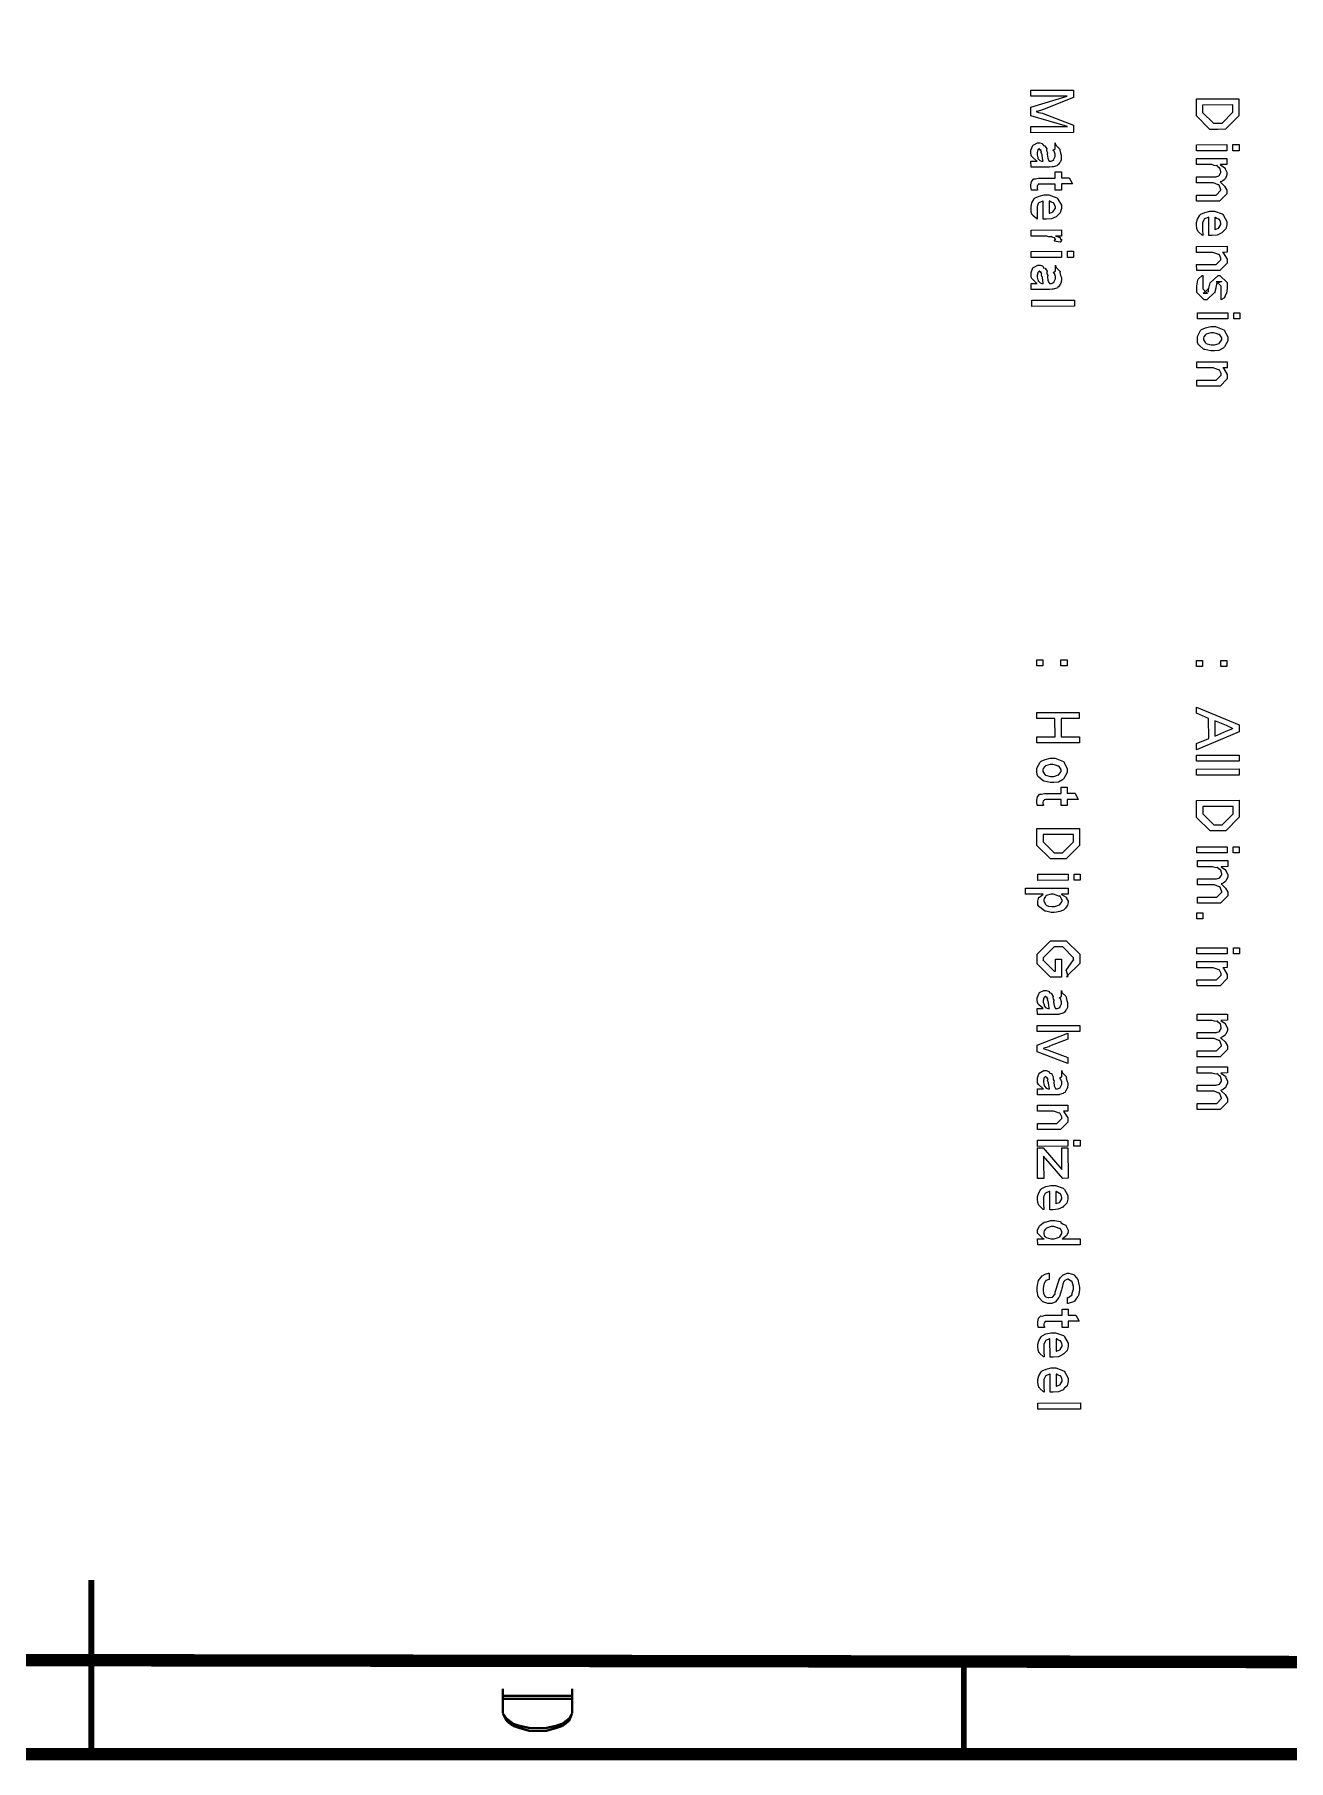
# Model space of a CAD drawing. Extents: x 0.1 to 11.6, y 0.3 to 16.3.
# Drawn here: x 5.715 to 8.58, y 0.284 to 4.228 of the extents above; entities that cross this region are included whole.
import ezdxf

# ---------------------------------------------------------------- set-up
doc = ezdxf.new("R2010")
doc.units = 0
doc.layers.get('0').update_dxf_attribs({"linetype": 'CONTINUOUS'})

msp = doc.modelspace()

# ---------------------------------------------------------------- linework, layer by layer
at = {"color": 0, "const_width": 0.005208}
msp.add_lwpolyline([(0.126682, 16.24), (11.565, 16.24), (11.565, 0.29834), (0.126682, 0.29834), (0.126682, 16.24)], close=True, dxfattribs=at)
at = {"color": 0}
for points in [[(7.99154, 4.10107), (8.08876, 4.10129), (8.08876, 4.08415), (8.01844, 4.05658), (8.016, 4.05539), (8.00814, 4.05279), (8.00467, 4.05268), (8.0039, 4.05246), (8.00379, 4.05203), (8.009, 4.04975), (8.01801, 4.04844), (8.01975, 4.0479), (8.08897, 4.02121), (8.08897, 4.00407), (7.99175, 4.00385), (7.99175, 4.01774), (8.07508, 4.01796), (7.99175, 4.04226), (7.99154, 4.06267), (8.07487, 4.0874), (7.99154, 4.08718), (7.99154, 4.10107)], [(8.36985, 4.08106), (8.46707, 4.08128), (8.46707, 4.0524), (8.46707, 4.04243), (8.43668, 4.01183), (8.41911, 4.01161), (8.40067, 4.01161), (8.36985, 4.04221), (8.36985, 4.05067), (8.36985, 4.08106)], [(8.38374, 4.06717), (8.38374, 4.05132), (8.38374, 4.05046), (8.4089, 4.0255), (8.41932, 4.0255), (8.42844, 4.0255), (8.45318, 4.05067), (8.45318, 4.05176), (8.45318, 4.06739), (8.38374, 4.06717)], [(8.00564, 3.93896), (8.00433, 3.93972), (7.99533, 3.94786), (7.99479, 3.94874), (7.99403, 3.94879), (7.99214, 3.95296), (7.99175, 3.95828), (7.99175, 3.96001), (7.99175, 3.96386), (7.99588, 3.97456), (7.99675, 3.97543), (7.99718, 3.97558), (8.00678, 3.98063), (8.00999, 3.98063), (8.0121, 3.98063), (8.01779, 3.979), (8.01844, 3.97868), (8.01822, 3.97797), (8.02029, 3.97493), (8.02414, 3.97401), (8.02453, 3.97347), (8.02447, 3.97239), (8.028, 3.96679), (8.02821, 3.9661), (8.02772, 3.9649), (8.02778, 3.96067), (8.02957, 3.95796), (8.02974, 3.95697), (8.02914, 3.95464), (8.03011, 3.94592), (8.03304, 3.93994), (8.03342, 3.93897), (8.03401, 3.93897), (8.03532, 3.93897), (8.03581, 3.93897), (8.03787, 3.93897), (8.04362, 3.94114), (8.04406, 3.94157), (8.04368, 3.942), (8.04731, 3.94965), (8.04731, 3.95221), (8.04731, 3.95469), (8.04476, 3.96164), (8.04428, 3.96218), (8.04378, 3.96213), (8.0421, 3.96371), (8.04628, 3.96653), (8.04731, 3.96675), (8.04731, 3.98064), (8.04725, 3.98064), (8.04801, 3.97635), (8.04883, 3.97586), (8.04969, 3.97456), (8.0574, 3.96718), (8.05794, 3.9661), (8.05761, 3.96403), (8.05903, 3.95742), (8.06119, 3.95253), (8.06119, 3.9509), (8.06119, 3.94862), (8.06054, 3.94179), (8.05903, 3.9381), (8.0586, 3.93724), (8.05746, 3.93571), (8.05408, 3.93104), (8.05231, 3.92958), (8.05165, 3.92919), (8.05057, 3.92844), (8.04226, 3.92589), (8.04124, 3.92572), (8.03993, 3.92557), (8.0339, 3.92507), (8.0319, 3.92508), (8.02083, 3.92508), (8.01644, 3.92507), (8.00651, 3.92508), (8.00325, 3.92507), (8.00043, 3.92508), (7.99408, 3.92508), (7.99197, 3.92507), (7.99175, 3.93897), (7.99522, 3.93897), (8.00304, 3.93897), (8.00564, 3.93896)], [(8.01953, 3.93897), (8.01932, 3.93983), (8.01747, 3.95231), (8.01736, 3.95394), (8.01644, 3.95464), (8.01525, 3.95865), (8.01617, 3.96158), (8.01606, 3.96197), (8.01568, 3.96186), (8.01394, 3.96283), (8.01432, 3.96522), (8.01411, 3.96544), (8.01367, 3.96511), (8.01167, 3.9649), (8.01133, 3.96675), (8.01128, 3.96675), (8.01025, 3.96675), (8.00743, 3.96457), (8.00717, 3.96414), (8.00678, 3.96272), (8.00564, 3.95763), (8.00564, 3.95589), (8.00564, 3.95356), (8.00726, 3.94726), (8.0076, 3.94656), (8.00776, 3.94526), (8.01172, 3.94081), (8.01215, 3.94049), (8.01215, 3.94049), (8.01622, 3.93897), (8.01758, 3.93897), (8.01953, 3.93897)], [(8.37001, 3.97646), (8.43946, 3.97667), (8.43946, 3.96278), (8.37001, 3.96257), (8.37001, 3.97646)], [(8.37007, 3.94488), (8.4395, 3.9451), (8.4395, 3.93121), (8.42453, 3.93099), (8.42458, 3.93044), (8.43468, 3.92361), (8.43539, 3.92275), (8.43522, 3.92144), (8.4395, 3.91346), (8.43951, 3.91081), (8.4395, 3.90771), (8.43603, 3.89925), (8.43539, 3.89844), (8.43403, 3.89697), (8.42936, 3.89312), (8.42529, 3.89182), (8.4241, 3.8915), (8.42567, 3.88997), (8.43425, 3.88172), (8.43972, 3.87278), (8.43972, 3.86979), (8.43972, 3.86458), (8.42301, 3.84765), (8.41693, 3.84765), (8.37028, 3.84765), (8.37028, 3.86154), (8.41021, 3.86154), (8.41476, 3.86154), (8.42583, 3.87261), (8.42583, 3.87326), (8.42578, 3.87349), (8.42204, 3.884), (8.42128, 3.88476), (8.41976, 3.88476), (8.41439, 3.88704), (8.40896, 3.88932), (8.40717, 3.88932), (8.37028, 3.88932), (8.37006, 3.90321), (8.41129, 3.90321), (8.41396, 3.90321), (8.42133, 3.9056), (8.42193, 3.90603), (8.42165, 3.90625), (8.42563, 3.91276), (8.42561, 3.91493), (8.42561, 3.91493), (8.42361, 3.92296), (8.42324, 3.92361), (8.4221, 3.92372), (8.41883, 3.92622), (8.41704, 3.92899), (8.41629, 3.92925), (8.41515, 3.92854), (8.4101, 3.92908), (8.40479, 3.93099), (8.40304, 3.93099), (8.37007, 3.93099), (8.37007, 3.94488)], [(8.45335, 3.97667), (8.46724, 3.97667), (8.46724, 3.96278), (8.45335, 3.96278), (8.45335, 3.97667)], [(8.00706, 3.87261), (7.99317, 3.87261), (7.99283, 3.87354), (7.99186, 3.88021), (7.99186, 3.88238), (7.99186, 3.88514), (7.99328, 3.89279), (7.9936, 3.89344), (7.99376, 3.8935), (7.99804, 3.8986), (7.99858, 3.89887), (7.99858, 3.89887), (8.00239, 3.89849), (8.00896, 3.90039), (8.01118, 3.90039), (8.04742, 3.90039), (8.04742, 3.91428), (8.06131, 3.9145), (8.06131, 3.90061), (8.0791, 3.90061), (8.08649, 3.88672), (8.06131, 3.88672), (8.06131, 3.87283), (8.04742, 3.87261), (8.04742, 3.8865), (8.01378, 3.8865), (8.01242, 3.8865), (8.00857, 3.88596), (8.00836, 3.88585), (8.00814, 3.88519), (8.00694, 3.88319), (8.0064, 3.88346), (8.0064, 3.88346), (8.00624, 3.88282), (8.00575, 3.87972), (8.00575, 3.87869), (8.00575, 3.87717), (8.00683, 3.87326), (8.00706, 3.87261)], [(8.00586, 3.82004), (8.00608, 3.80658), (8.00493, 3.80697), (7.99631, 3.81478), (7.99567, 3.81592), (7.99474, 3.81624), (7.9924, 3.82238), (7.99197, 3.8304), (7.99197, 3.83306), (7.99197, 3.83567), (7.99414, 3.84337), (7.99935, 3.85281), (8.00087, 3.85411), (8.00163, 3.85487), (8.01058, 3.85904), (8.02214, 3.86171), (8.02604, 3.86171), (8.03256, 3.86171), (8.05057, 3.85542), (8.05208, 3.85411), (8.05322, 3.85232), (8.06142, 3.83838), (8.06142, 3.83371), (8.06142, 3.83057), (8.05886, 3.82113), (8.05306, 3.81526), (8.05143, 3.81396), (8.04943, 3.81201), (8.03885, 3.80713), (8.02713, 3.80615), (8.02322, 3.80615), (8.0224, 3.80615), (8.02056, 3.80615), (8.01997, 3.80615), (8.01975, 3.84782), (8.01861, 3.84776), (8.00993, 3.84397), (8.00933, 3.84326), (8.00846, 3.84179), (8.00586, 3.83529), (8.00586, 3.83306), (8.00586, 3.83111), (8.00586, 3.82671), (8.00586, 3.82525), (8.00586, 3.82394), (8.00586, 3.82101), (8.00586, 3.82004)], [(8.03364, 3.84782), (8.03364, 3.82004), (8.03461, 3.82015), (8.04221, 3.82286), (8.04275, 3.82329), (8.04275, 3.82368), (8.04753, 3.83122), (8.04753, 3.83371), (8.04753, 3.83371), (8.04656, 3.8374), (8.04428, 3.84283), (8.04362, 3.84347), (8.04226, 3.84337), (8.03797, 3.84538), (8.03467, 3.84776), (8.03364, 3.84782)], [(8.38417, 3.78282), (8.38439, 3.76937), (8.38325, 3.76975), (8.37463, 3.77756), (8.37397, 3.77869), (8.37304, 3.77903), (8.37071, 3.78515), (8.37028, 3.79318), (8.37028, 3.79585), (8.37028, 3.79844), (8.37244, 3.80615), (8.37765, 3.8156), (8.37918, 3.81689), (8.37993, 3.81765), (8.38889, 3.82183), (8.40044, 3.82449), (8.40435, 3.82449), (8.41086, 3.82449), (8.42888, 3.81819), (8.43039, 3.81689), (8.43153, 3.81511), (8.43972, 3.80117), (8.43972, 3.7965), (8.43972, 3.79335), (8.43717, 3.7839), (8.43138, 3.77804), (8.42974, 3.77675), (8.42774, 3.77479), (8.41715, 3.76992), (8.40543, 3.76893), (8.40153, 3.76893), (8.40072, 3.76893), (8.39887, 3.76893), (8.39828, 3.76893), (8.39806, 3.8106), (8.39692, 3.81054), (8.38824, 3.80675), (8.38764, 3.80604), (8.38676, 3.80458), (8.38417, 3.79807), (8.38417, 3.79585), (8.38417, 3.79389), (8.38417, 3.7895), (8.38417, 3.78803), (8.38417, 3.78672), (8.38417, 3.78381), (8.38417, 3.78282)], [(8.41194, 3.8106), (8.41194, 3.78282), (8.41292, 3.78293), (8.42051, 3.78564), (8.42106, 3.78608), (8.42106, 3.78646), (8.42583, 3.794), (8.42583, 3.7965), (8.42583, 3.7965), (8.42486, 3.80018), (8.42258, 3.80561), (8.42193, 3.80626), (8.42057, 3.80615), (8.41629, 3.80815), (8.41297, 3.81054), (8.41194, 3.8106)], [(7.99208, 3.78142), (8.06153, 3.78163), (8.06153, 3.76774), (8.04764, 3.76753), (8.04904, 3.76719), (8.05826, 3.76417), (8.05871, 3.76383), (8.05843, 3.76329), (8.0594, 3.76079), (8.06153, 3.76031), (8.06153, 3.76015), (8.06153, 3.75857), (8.05914, 3.75439), (8.05869, 3.75385), (8.04503, 3.75646), (8.04503, 3.75646), (8.04764, 3.75956), (8.04764, 3.76058), (8.04764, 3.76058), (8.04579, 3.76383), (8.04546, 3.76406), (8.0446, 3.76367), (8.04135, 3.76417), (8.03993, 3.76633), (8.03939, 3.76644), (8.03803, 3.76563), (8.03244, 3.76568), (8.02789, 3.76753), (8.02636, 3.76753), (7.99208, 3.76753), (7.99208, 3.78142)], [(7.99218, 3.73269), (8.06164, 3.73292), (8.06163, 3.71903), (7.99219, 3.71881), (7.99218, 3.73269)], [(8.07553, 3.73292), (8.0894, 3.73292), (8.0894, 3.71903), (8.07553, 3.71903), (8.07553, 3.73292)], [(8.37044, 3.74425), (8.43989, 3.74447), (8.43989, 3.73058), (8.42968, 3.73036), (8.43104, 3.72928), (8.43989, 3.71511), (8.43989, 3.71039), (8.43989, 3.70562), (8.42339, 3.68869), (8.41233, 3.68869), (8.37065, 3.68869), (8.37044, 3.70258), (8.40907, 3.70258), (8.41493, 3.70258), (8.426, 3.71365), (8.426, 3.71474), (8.426, 3.7175), (8.42236, 3.72504), (8.42165, 3.72581), (8.42014, 3.72581), (8.41411, 3.72808), (8.40739, 3.73036), (8.40517, 3.73036), (8.37044, 3.73036), (8.37044, 3.74425)], [(8.00612, 3.6595), (8.00483, 3.66026), (7.99582, 3.6684), (7.99528, 3.66928), (7.99451, 3.66932), (7.99262, 3.6735), (7.99224, 3.67882), (7.99224, 3.68056), (7.99224, 3.6844), (7.99636, 3.6951), (7.99724, 3.69596), (7.99767, 3.69613), (8.00726, 3.70117), (8.01047, 3.70117), (8.01258, 3.70117), (8.01828, 3.69954), (8.01893, 3.69922), (8.01872, 3.69851), (8.02078, 3.69547), (8.02463, 3.69456), (8.02501, 3.69401), (8.02496, 3.69293), (8.02849, 3.68733), (8.02869, 3.68664), (8.02821, 3.68544), (8.02826, 3.68121), (8.03006, 3.6785), (8.03022, 3.67751), (8.02962, 3.67518), (8.0306, 3.66644), (8.03353, 3.66049), (8.0339, 3.6595), (8.0345, 3.6595), (8.03581, 3.6595), (8.03629, 3.6595), (8.03836, 3.6595), (8.04411, 3.66168), (8.04454, 3.66211), (8.04417, 3.66254), (8.04779, 3.67019), (8.04779, 3.67275), (8.04779, 3.67524), (8.04525, 3.68218), (8.04476, 3.68272), (8.04426, 3.68267), (8.04258, 3.68425), (8.04676, 3.68707), (8.04779, 3.68728), (8.04779, 3.70117), (8.04774, 3.70117), (8.0485, 3.69689), (8.04932, 3.6964), (8.05018, 3.6951), (8.05789, 3.68772), (8.05843, 3.68664), (8.05811, 3.68457), (8.05951, 3.67796), (8.06168, 3.67307), (8.06168, 3.67144), (8.06168, 3.66917), (8.06103, 3.66233), (8.05951, 3.65864), (8.05908, 3.65776), (8.05794, 3.65625), (8.05458, 3.65158), (8.05279, 3.65012), (8.05214, 3.64974), (8.05106, 3.64899), (8.04275, 3.64643), (8.04172, 3.64626), (8.04042, 3.64611), (8.0344, 3.64561), (8.03239, 3.64561), (8.02132, 3.64561), (8.01693, 3.64561), (8.007, 3.64561), (8.00374, 3.64561), (8.00092, 3.64561), (7.99457, 3.64561), (7.99246, 3.64561), (7.99224, 3.6595), (7.99571, 3.6595), (8.00353, 3.6595), (8.00612, 3.6595)], [(8.02001, 3.6595), (8.01981, 3.66037), (8.01796, 3.67285), (8.01785, 3.67449), (8.01693, 3.67518), (8.01574, 3.67919), (8.01665, 3.68213), (8.01654, 3.68251), (8.01617, 3.6824), (8.01443, 3.68338), (8.01481, 3.68576), (8.0146, 3.68599), (8.01415, 3.68565), (8.01215, 3.68544), (8.01183, 3.68728), (8.01178, 3.68728), (8.01074, 3.68728), (8.00792, 3.68511), (8.00765, 3.68468), (8.00726, 3.68326), (8.00612, 3.67817), (8.00612, 3.67643), (8.00612, 3.6741), (8.00775, 3.66781), (8.00808, 3.6671), (8.00825, 3.66581), (8.01221, 3.66135), (8.01264, 3.66103), (8.01264, 3.66103), (8.01671, 3.6595), (8.01807, 3.6595), (8.02001, 3.6595)], [(8.38444, 3.67785), (8.38444, 3.66396), (8.38444, 3.66287), (8.38444, 3.66043), (8.38444, 3.65961), (8.38444, 3.65701), (8.38444, 3.65115), (8.38444, 3.64919), (8.38444, 3.64725), (8.39551, 3.63618), (8.39139, 3.63618), (8.38531, 3.63618), (8.39638, 3.64725), (8.39638, 3.63965), (8.39789, 3.64854), (8.40115, 3.66049), (8.40115, 3.66114), (8.41982, 3.67785), (8.42329, 3.67785), (8.44, 3.66135), (8.44, 3.65136), (8.44, 3.64762), (8.43853, 3.63747), (8.43826, 3.63639), (8.43696, 3.63531), (8.43419, 3.62717), (8.43371, 3.62663), (8.43256, 3.62576), (8.42686, 3.6225), (8.42611, 3.62229), (8.42611, 3.63618), (8.42611, 3.63721), (8.42611, 3.63954), (8.42611, 3.64031), (8.42611, 3.64274), (8.42611, 3.64828), (8.42611, 3.65007), (8.42611, 3.65289), (8.41504, 3.66396), (8.42068, 3.66396), (8.42806, 3.66396), (8.41699, 3.65983), (8.41699, 3.66135), (8.41613, 3.65853), (8.41575, 3.65756), (8.41461, 3.65028), (8.41439, 3.64899), (8.41114, 3.63747), (8.41114, 3.639), (8.39356, 3.62229), (8.39268, 3.62229), (8.38726, 3.62229), (8.37056, 3.639), (8.37056, 3.64919), (8.37056, 3.65419), (8.37343, 3.66803), (8.37403, 3.66917), (8.37429, 3.66986), (8.38325, 3.67751), (8.38444, 3.67785)], [(7.99382, 3.62088), (8.09104, 3.6211), (8.09104, 3.60721), (7.99382, 3.60699), (7.99382, 3.62088)], [(8.37213, 3.59229), (8.44157, 3.5925), (8.44157, 3.57861), (8.37213, 3.5784), (8.37213, 3.59229)], [(8.45546, 3.5925), (8.46935, 3.5925), (8.46935, 3.57861), (8.45546, 3.57861), (8.45546, 3.5925)], [(8.4069, 3.56076), (8.41374, 3.56076), (8.43272, 3.55317), (8.43425, 3.55165), (8.43489, 3.55003), (8.44163, 3.53743), (8.44163, 3.53321), (8.44163, 3.52821), (8.43419, 3.51454), (8.43272, 3.51324), (8.43083, 3.51124), (8.42144, 3.50624), (8.41135, 3.50521), (8.40799, 3.50521), (8.40294, 3.50521), (8.389, 3.50814), (8.38781, 3.50868), (8.38639, 3.509), (8.37696, 3.51758), (8.37631, 3.51867), (8.37543, 3.51867), (8.37267, 3.52387), (8.37218, 3.53071), (8.37218, 3.53299), (8.37218, 3.53803), (8.37956, 3.55186), (8.38108, 3.55317), (8.38178, 3.55393), (8.39085, 3.55811), (8.40289, 3.56076), (8.4069, 3.56076)], [(8.4069, 3.54688), (8.403, 3.54688), (8.39214, 3.54363), (8.39128, 3.54297), (8.39008, 3.54161), (8.38672, 3.53733), (8.38607, 3.53407), (8.38607, 3.53299), (8.38607, 3.53049), (8.3904, 3.52365), (8.39128, 3.523), (8.39171, 3.52203), (8.40343, 3.5191), (8.40733, 3.5191), (8.41114, 3.5191), (8.42165, 3.52257), (8.42253, 3.52322), (8.42264, 3.52354), (8.42774, 3.53065), (8.42774, 3.53299), (8.42774, 3.53549), (8.42339, 3.54232), (8.42253, 3.54297), (8.4209, 3.54281), (8.41487, 3.54471), (8.40886, 3.54688), (8.4069, 3.54688)], [(8.37088, 3.48047), (8.44032, 3.48068), (8.44032, 3.46679), (8.43012, 3.46658), (8.43147, 3.4655), (8.44032, 3.45133), (8.44032, 3.44661), (8.44032, 3.44185), (8.42383, 3.42492), (8.41276, 3.42492), (8.3711, 3.42492), (8.37088, 3.43881), (8.4095, 3.43881), (8.41536, 3.43881), (8.42643, 3.44988), (8.42643, 3.45096), (8.42643, 3.45372), (8.42279, 3.46126), (8.4221, 3.46203), (8.42057, 3.46203), (8.41456, 3.46431), (8.40782, 3.46658), (8.4056, 3.46658), (8.37088, 3.46658), (8.37088, 3.48047)], [(8.00489, 2.79943), (8.01878, 2.79943), (8.01878, 2.78554), (8.00489, 2.78554), (8.00489, 2.79943)], [(8.06044, 2.79943), (8.07433, 2.79964), (8.07433, 2.78575), (8.06044, 2.78554), (8.06044, 2.79943)], [(8.36985, 2.79775), (8.38374, 2.79774), (8.38374, 2.78385), (8.36985, 2.78385), (8.36985, 2.79775)], [(8.4254, 2.79775), (8.43929, 2.79796), (8.43929, 2.78407), (8.4254, 2.78385), (8.4254, 2.79775)], [(8.37007, 2.69125), (8.46729, 2.65088), (8.46729, 2.63482), (8.37028, 2.59403), (8.37028, 2.60792), (8.39806, 2.61963), (8.39785, 2.66564), (8.37007, 2.67736), (8.37007, 2.69125)], [(8.0051, 2.67904), (8.10232, 2.67925), (8.10232, 2.66536), (8.06065, 2.66515), (8.06087, 2.62349), (8.10254, 2.62369), (8.10254, 2.60981), (8.00532, 2.6096), (8.00532, 2.62349), (8.04699, 2.62349), (8.04676, 2.66515), (8.0051, 2.66515), (8.0051, 2.67904)], [(8.41172, 2.66), (8.41194, 2.62528), (8.43951, 2.63699), (8.44157, 2.63775), (8.45313, 2.64274), (8.4534, 2.64285), (8.45247, 2.64264), (8.44037, 2.64828), (8.43886, 2.64893), (8.41172, 2.66)], [(8.03999, 2.57437), (8.04682, 2.57437), (8.06581, 2.56679), (8.06733, 2.56526), (8.06797, 2.56364), (8.07471, 2.55106), (8.07471, 2.54682), (8.07471, 2.54183), (8.06728, 2.52815), (8.06581, 2.52686), (8.06392, 2.52485), (8.05453, 2.51986), (8.04443, 2.51883), (8.04107, 2.51882), (8.03603, 2.51883), (8.02208, 2.52175), (8.02089, 2.52229), (8.01947, 2.52262), (8.01004, 2.53119), (8.00939, 2.53228), (8.00851, 2.53228), (8.00575, 2.53749), (8.00526, 2.54432), (8.00526, 2.5466), (8.00526, 2.55165), (8.01264, 2.56549), (8.01417, 2.56679), (8.01486, 2.56754), (8.02393, 2.57172), (8.03597, 2.57437), (8.03999, 2.57437)], [(8.37022, 2.58132), (8.46744, 2.58154), (8.46744, 2.56765), (8.37022, 2.56744), (8.37022, 2.58132)], [(8.03999, 2.56049), (8.03608, 2.56049), (8.02522, 2.55724), (8.02436, 2.55658), (8.02317, 2.55524), (8.01981, 2.55094), (8.01915, 2.54769), (8.01915, 2.5466), (8.01915, 2.54411), (8.02349, 2.53728), (8.02436, 2.53662), (8.02479, 2.53564), (8.03651, 2.53271), (8.04042, 2.53271), (8.04422, 2.53271), (8.05474, 2.53618), (8.05561, 2.53683), (8.05572, 2.53717), (8.06082, 2.54428), (8.06082, 2.5466), (8.06082, 2.5491), (8.05647, 2.55593), (8.05561, 2.55658), (8.05399, 2.55643), (8.04796, 2.55832), (8.04194, 2.56049), (8.03999, 2.56049)], [(8.37028, 2.54975), (8.4675, 2.54997), (8.4675, 2.53608), (8.37028, 2.53586), (8.37028, 2.54975)], [(8.02056, 2.46636), (8.00667, 2.46636), (8.00635, 2.46729), (8.00538, 2.47396), (8.00538, 2.47613), (8.00538, 2.47889), (8.00678, 2.48654), (8.00711, 2.48719), (8.00726, 2.48725), (8.01156, 2.49235), (8.0121, 2.49262), (8.0121, 2.49262), (8.01589, 2.49224), (8.02246, 2.49414), (8.02468, 2.49414), (8.06093, 2.49414), (8.06093, 2.50803), (8.07482, 2.50825), (8.07482, 2.49436), (8.09261, 2.49436), (8.09999, 2.48047), (8.07482, 2.48047), (8.07482, 2.46658), (8.06093, 2.46636), (8.06093, 2.48025), (8.02729, 2.48025), (8.02593, 2.48025), (8.02208, 2.47971), (8.02186, 2.4796), (8.02165, 2.47894), (8.02046, 2.47694), (8.01992, 2.47721), (8.01992, 2.47721), (8.01975, 2.47657), (8.01926, 2.47347), (8.01926, 2.47244), (8.01926, 2.47092), (8.02035, 2.46701), (8.02056, 2.46636)], [(8.37039, 2.47808), (8.46761, 2.47829), (8.46761, 2.44943), (8.46761, 2.43946), (8.43722, 2.40885), (8.41965, 2.40864), (8.40121, 2.40864), (8.37039, 2.43924), (8.37039, 2.44769), (8.37039, 2.47808)], [(8.38428, 2.46419), (8.38428, 2.44835), (8.38428, 2.44749), (8.40944, 2.42253), (8.41986, 2.42253), (8.42899, 2.42253), (8.45372, 2.44769), (8.45372, 2.44879), (8.45372, 2.46442), (8.38428, 2.46419)], [(8.00553, 2.41385), (8.10275, 2.41406), (8.10275, 2.38519), (8.10275, 2.37522), (8.07238, 2.34463), (8.05479, 2.3444), (8.03635, 2.3444), (8.00553, 2.375), (8.00553, 2.38346), (8.00553, 2.41385)], [(8.01942, 2.39996), (8.01942, 2.38411), (8.01942, 2.38325), (8.0446, 2.35829), (8.05501, 2.35829), (8.06413, 2.35829), (8.08886, 2.38346), (8.08886, 2.38456), (8.08886, 2.40018), (8.01942, 2.39996)], [(8.37056, 2.37201), (8.44, 2.37224), (8.44, 2.35835), (8.37056, 2.35813), (8.37056, 2.37201)], [(8.45389, 2.37224), (8.46778, 2.37224), (8.46778, 2.35835), (8.45389, 2.35835), (8.45389, 2.37224)], [(8.37207, 2.3405), (8.44151, 2.34071), (8.44151, 2.32682), (8.42654, 2.32661), (8.4266, 2.32607), (8.43668, 2.31922), (8.43739, 2.31836), (8.43722, 2.31706), (8.44151, 2.30908), (8.44151, 2.30642), (8.44151, 2.30333), (8.43804, 2.29486), (8.43739, 2.29406), (8.43604, 2.29258), (8.43138, 2.28874), (8.42731, 2.28743), (8.42611, 2.28711), (8.42768, 2.2856), (8.43625, 2.27735), (8.44174, 2.26839), (8.44174, 2.2654), (8.44174, 2.26019), (8.42503, 2.24328), (8.41894, 2.24328), (8.37229, 2.24328), (8.37229, 2.25717), (8.41222, 2.25717), (8.41678, 2.25717), (8.42785, 2.26824), (8.42785, 2.26887), (8.42779, 2.2691), (8.42404, 2.27962), (8.42329, 2.28039), (8.42176, 2.28039), (8.41639, 2.28267), (8.41097, 2.28494), (8.40918, 2.28494), (8.37229, 2.28494), (8.37207, 2.29883), (8.41331, 2.29883), (8.41596, 2.29883), (8.42333, 2.30121), (8.42393, 2.30165), (8.42367, 2.30186), (8.42763, 2.30838), (8.42763, 2.31054), (8.42763, 2.31054), (8.42563, 2.31858), (8.42524, 2.31922), (8.4241, 2.31933), (8.42085, 2.32183), (8.41906, 2.3246), (8.41829, 2.32488), (8.41715, 2.32417), (8.41211, 2.32471), (8.40679, 2.32661), (8.40506, 2.32661), (8.37207, 2.32661), (8.37207, 2.3405)], [(8.00717, 2.30919), (8.07661, 2.3094), (8.07661, 2.29551), (8.00717, 2.29531), (8.00717, 2.30919)], [(8.0905, 2.3094), (8.10439, 2.3094), (8.10439, 2.29551), (8.0905, 2.29551), (8.0905, 2.3094)], [(7.97943, 2.27767), (8.07665, 2.27789), (8.07665, 2.264), (8.06168, 2.26378), (8.06185, 2.26324), (8.0721, 2.25726), (8.07275, 2.25663), (8.07254, 2.25543), (8.07437, 2.25146), (8.07665, 2.24821), (8.07665, 2.24707), (8.07665, 2.24501), (8.07553, 2.23872), (8.07303, 2.23481), (8.07232, 2.23383), (8.0709, 2.23204), (8.06597, 2.22732), (8.06147, 2.22564), (8.06017, 2.22515), (8.05789, 2.22439), (8.05029, 2.2225), (8.04449, 2.22211), (8.04258, 2.22211), (8.03797, 2.22211), (8.0255, 2.22483), (8.02414, 2.22538), (8.02251, 2.22564), (8.01232, 2.23389), (8.01156, 2.23492), (8.01064, 2.23492), (8.00775, 2.23981), (8.00721, 2.2461), (8.00721, 2.24815), (8.00721, 2.24815), (8.0101, 2.25663), (8.01068, 2.25726), (8.01101, 2.25732), (8.01888, 2.26335), (8.01981, 2.26378), (7.97943, 2.26378), (7.97943, 2.27767)], [(8.0415, 2.26378), (8.03765, 2.26378), (8.0269, 2.26053), (8.0261, 2.25987), (8.02496, 2.25851), (8.02171, 2.25418), (8.0211, 2.25114), (8.0211, 2.25011), (8.0211, 2.24761), (8.02522, 2.24083), (8.0261, 2.24013), (8.02653, 2.2391), (8.03207, 2.23654), (8.03961, 2.236), (8.04215, 2.236), (8.04601, 2.236), (8.05669, 2.23947), (8.05757, 2.24013), (8.05767, 2.24046), (8.06278, 2.2474), (8.06276, 2.24968), (8.06276, 2.24968), (8.06136, 2.25331), (8.05821, 2.25896), (8.05735, 2.25965), (8.05572, 2.25956), (8.04958, 2.26156), (8.04351, 2.26378), (8.0415, 2.26378)], [(8.37082, 2.22151), (8.38471, 2.22151), (8.38471, 2.20763), (8.37082, 2.20763), (8.37082, 2.22151)], [(8.04764, 2.11561), (8.06153, 2.11561), (8.06174, 2.07394), (8.03678, 2.07394), (8.00618, 2.10454), (8.00597, 2.11128), (8.00597, 2.12668), (8.03657, 2.15728), (8.05414, 2.15728), (8.0726, 2.1575), (8.10319, 2.1269), (8.10319, 2.11258), (8.1034, 2.10519), (8.07281, 2.07568), (8.0765, 2.07568), (8.07324, 2.08849), (8.0715, 2.08849), (8.08931, 2.11344), (8.08931, 2.11279), (8.08931, 2.11865), (8.06435, 2.14339), (8.05458, 2.14339), (8.04482, 2.14339), (8.01986, 2.11843), (8.01986, 2.11236), (8.01986, 2.11279), (8.04503, 2.08783), (8.04785, 2.08783), (8.04764, 2.11561)], [(8.37099, 2.14128), (8.44043, 2.14149), (8.44043, 2.1276), (8.37099, 2.12739), (8.37099, 2.14128)], [(8.45432, 2.14149), (8.46821, 2.1415), (8.46821, 2.12761), (8.45432, 2.1276), (8.45432, 2.14149)], [(8.37104, 2.10969), (8.44049, 2.10992), (8.44049, 2.09603), (8.43028, 2.09581), (8.43164, 2.09472), (8.44049, 2.08057), (8.44049, 2.07585), (8.44049, 2.07107), (8.42399, 2.05414), (8.41293, 2.05414), (8.37125, 2.05414), (8.37104, 2.06803), (8.40967, 2.06803), (8.41553, 2.06803), (8.4266, 2.0791), (8.4266, 2.08018), (8.4266, 2.08294), (8.42296, 2.0905), (8.42225, 2.09125), (8.42074, 2.09125), (8.41471, 2.09353), (8.40799, 2.09581), (8.40576, 2.09581), (8.37104, 2.09581), (8.37104, 2.10969)], [(8.02007, 2.00239), (8.01878, 2.00314), (8.00976, 2.01129), (8.00922, 2.01215), (8.00846, 2.01221), (8.00657, 2.01639), (8.00618, 2.02169), (8.00618, 2.02343), (8.00618, 2.02729), (8.01031, 2.03797), (8.01118, 2.03885), (8.01161, 2.03901), (8.02121, 2.04406), (8.02442, 2.04406), (8.02653, 2.04406), (8.03222, 2.04243), (8.03288, 2.0421), (8.03267, 2.04139), (8.03472, 2.03836), (8.03857, 2.03743), (8.03896, 2.03689), (8.0389, 2.03581), (8.04243, 2.03022), (8.04264, 2.02951), (8.04215, 2.02832), (8.04221, 2.02408), (8.044, 2.02138), (8.04417, 2.0204), (8.04357, 2.01807), (8.04454, 2.00933), (8.04747, 2.00336), (8.04785, 2.00239), (8.04844, 2.00239), (8.04975, 2.00239), (8.05024, 2.00239), (8.05231, 2.00239), (8.05806, 2.00456), (8.05849, 2.00499), (8.05811, 2.00543), (8.06174, 2.01307), (8.06174, 2.01563), (8.06174, 2.01812), (8.05919, 2.02507), (8.05869, 2.02561), (8.05821, 2.02556), (8.05653, 2.02713), (8.06071, 2.02994), (8.06174, 2.03017), (8.06174, 2.04406), (8.06168, 2.04406), (8.06244, 2.03976), (8.06326, 2.03928), (8.06413, 2.03797), (8.07183, 2.0306), (8.07238, 2.02951), (8.07204, 2.02744), (8.07346, 2.02083), (8.07563, 2.01594), (8.07563, 2.01432), (8.07563, 2.01204), (8.07497, 2.00521), (8.07346, 2.00151), (8.07303, 2.00065), (8.07189, 1.99912), (8.06851, 1.99447), (8.06674, 1.993), (8.06608, 1.99262), (8.065, 1.99186), (8.05669, 1.98931), (8.05567, 1.98915), (8.05436, 1.98899), (8.04833, 1.9885), (8.04633, 1.9885), (8.03526, 1.9885), (8.03088, 1.9885), (8.02094, 1.9885), (8.01768, 1.9885), (8.01486, 1.9885), (8.00851, 1.9885), (8.0064, 1.9885), (8.00618, 2.00239), (8.00965, 2.00239), (8.01747, 2.00239), (8.02007, 2.00239)], [(8.03396, 2.00239), (8.03375, 2.00325), (8.0319, 2.01574), (8.03179, 2.01736), (8.03088, 2.01807), (8.02968, 2.02208), (8.0306, 2.02501), (8.03049, 2.02539), (8.03011, 2.02528), (8.02838, 2.02626), (8.02875, 2.02864), (8.02854, 2.02886), (8.0281, 2.02854), (8.0261, 2.02832), (8.02576, 2.03017), (8.02572, 2.03017), (8.02468, 2.03017), (8.02186, 2.028), (8.0216, 2.02756), (8.02121, 2.02615), (8.02007, 2.02106), (8.02007, 2.01932), (8.02007, 2.01699), (8.02169, 2.01068), (8.02203, 2.00999), (8.02219, 2.00868), (8.02615, 2.00424), (8.02658, 2.0039), (8.02658, 2.0039), (8.03065, 2.00239), (8.03201, 2.00239), (8.03396, 2.00239)], [(8.37126, 1.98931), (8.44069, 1.98953), (8.44071, 1.97564), (8.42572, 1.97542), (8.42578, 1.97487), (8.43588, 1.96804), (8.43658, 1.96718), (8.43642, 1.96588), (8.44069, 1.9579), (8.44069, 1.95524), (8.44069, 1.95215), (8.43722, 1.94368), (8.43658, 1.94287), (8.43522, 1.9414), (8.43056, 1.93756), (8.42649, 1.93625), (8.42529, 1.93593), (8.42686, 1.9344), (8.43544, 1.92615), (8.44092, 1.91721), (8.44092, 1.91422), (8.44092, 1.90901), (8.42421, 1.89208), (8.41812, 1.89208), (8.37147, 1.8921), (8.37147, 1.90597), (8.4114, 1.90597), (8.41596, 1.90597), (8.42703, 1.91704), (8.42703, 1.91769), (8.42697, 1.91792), (8.42324, 1.92844), (8.42247, 1.92919), (8.42096, 1.92919), (8.41558, 1.93147), (8.41015, 1.93375), (8.40836, 1.93375), (8.37147, 1.93376), (8.37125, 1.94764), (8.41249, 1.94764), (8.41515, 1.94764), (8.42253, 1.95003), (8.42313, 1.95047), (8.42285, 1.95068), (8.42681, 1.95719), (8.42681, 1.95936), (8.42681, 1.95936), (8.42481, 1.96739), (8.42443, 1.96804), (8.42329, 1.96815), (8.42003, 1.97065), (8.41824, 1.97342), (8.41749, 1.97368), (8.41635, 1.97299), (8.41129, 1.97353), (8.40597, 1.97542), (8.40424, 1.97542), (8.37125, 1.97542), (8.37126, 1.98931)], [(8.00629, 1.96376), (8.10351, 1.96397), (8.10351, 1.95008), (8.00629, 1.94988), (8.00629, 1.96376)], [(8.00635, 1.91857), (8.07579, 1.94635), (8.07579, 1.93246), (8.03412, 1.91618), (8.03299, 1.91476), (8.02143, 1.91178), (8.02024, 1.9114), (8.0211, 1.91054), (8.03217, 1.90717), (8.03347, 1.90662), (8.07579, 1.89079), (8.07601, 1.8769), (8.00635, 1.9036), (8.00635, 1.91857)], [(8.0204, 1.8189), (8.0191, 1.81967), (8.0101, 1.82781), (8.00954, 1.82867), (8.00879, 1.82872), (8.00689, 1.8329), (8.00651, 1.83822), (8.00651, 1.83996), (8.00651, 1.84381), (8.01064, 1.85449), (8.0115, 1.85536), (8.01193, 1.85553), (8.02154, 1.86057), (8.02474, 1.86057), (8.02686, 1.86057), (8.03256, 1.85894), (8.03321, 1.85861), (8.03299, 1.85792), (8.03504, 1.85487), (8.0389, 1.85394), (8.03928, 1.8534), (8.03922, 1.85232), (8.04275, 1.84674), (8.04297, 1.84603), (8.04249, 1.84483), (8.04253, 1.84061), (8.04432, 1.83789), (8.04449, 1.83692), (8.04389, 1.83458), (8.04486, 1.82585), (8.04779, 1.81988), (8.04818, 1.8189), (8.04878, 1.8189), (8.05007, 1.8189), (8.05057, 1.8189), (8.05263, 1.8189), (8.05838, 1.82107), (8.05881, 1.82151), (8.05843, 1.82194), (8.06207, 1.82958), (8.06207, 1.83214), (8.06207, 1.83464), (8.05951, 1.84158), (8.05903, 1.84212), (8.05854, 1.84207), (8.05686, 1.84364), (8.06103, 1.84646), (8.06207, 1.84668), (8.06207, 1.86057), (8.06201, 1.86057), (8.06276, 1.85628), (8.06358, 1.85579), (8.06446, 1.85449), (8.07215, 1.84711), (8.07269, 1.84603), (8.07238, 1.84397), (8.07378, 1.83735), (8.07596, 1.83247), (8.07596, 1.83083), (8.07596, 1.82856), (8.07531, 1.82172), (8.07378, 1.81803), (8.07335, 1.81717), (8.07221, 1.81565), (8.06885, 1.81099), (8.06706, 1.80951), (8.0664, 1.80914), (8.06532, 1.80838), (8.05701, 1.80583), (8.05599, 1.80567), (8.05469, 1.8055), (8.04867, 1.80501), (8.04665, 1.80501), (8.0356, 1.80501), (8.03119, 1.80501), (8.02126, 1.80501), (8.01801, 1.80501), (8.01519, 1.80501), (8.00885, 1.80501), (8.00672, 1.80501), (8.00651, 1.8189), (8.00999, 1.8189), (8.01779, 1.8189), (8.0204, 1.8189)], [(8.37147, 1.86893), (8.44092, 1.86914), (8.44092, 1.85525), (8.42594, 1.85504), (8.426, 1.85449), (8.43608, 1.84765), (8.43679, 1.84679), (8.43664, 1.84549), (8.44092, 1.83751), (8.44092, 1.83485), (8.44092, 1.83176), (8.43744, 1.82329), (8.43679, 1.82249), (8.43544, 1.82101), (8.43078, 1.81717), (8.42671, 1.81586), (8.42551, 1.81554), (8.42708, 1.81401), (8.43565, 1.80578), (8.44114, 1.79682), (8.44114, 1.79383), (8.44114, 1.78863), (8.42443, 1.77171), (8.41835, 1.77171), (8.37169, 1.77171), (8.37169, 1.78558), (8.41163, 1.7856), (8.41618, 1.7856), (8.42725, 1.79665), (8.42725, 1.79731), (8.42719, 1.79753), (8.42344, 1.80806), (8.42269, 1.80881), (8.42117, 1.80881), (8.41581, 1.81108), (8.41038, 1.81338), (8.40858, 1.81338), (8.37169, 1.81338), (8.37147, 1.82726), (8.41271, 1.82726), (8.41536, 1.82726), (8.42275, 1.82964), (8.42335, 1.83008), (8.42307, 1.83029), (8.42703, 1.83681), (8.42703, 1.83897), (8.42703, 1.83897), (8.42503, 1.847), (8.42464, 1.84765), (8.4235, 1.84776), (8.42025, 1.85026), (8.41846, 1.85303), (8.41769, 1.85329), (8.41656, 1.8526), (8.41151, 1.85314), (8.40619, 1.85504), (8.40446, 1.85504), (8.37147, 1.85504), (8.37147, 1.86893)], [(8.03429, 1.8189), (8.03407, 1.81976), (8.03222, 1.83225), (8.03211, 1.83388), (8.03119, 1.83458), (8.03, 1.8386), (8.03093, 1.84153), (8.03082, 1.8419), (8.03043, 1.84179), (8.02869, 1.84278), (8.02908, 1.84517), (8.02886, 1.84538), (8.02843, 1.84506), (8.02642, 1.84483), (8.0261, 1.84668), (8.02604, 1.84668), (8.02501, 1.84668), (8.02219, 1.84451), (8.02192, 1.84408), (8.02154, 1.84267), (8.0204, 1.83757), (8.0204, 1.83583), (8.0204, 1.8335), (8.02203, 1.82721), (8.02235, 1.8265), (8.02251, 1.82519), (8.02647, 1.82075), (8.0269, 1.82042), (8.0269, 1.82042), (8.03097, 1.8189), (8.03233, 1.8189), (8.03429, 1.8189)], [(8.00662, 1.78174), (8.07607, 1.78196), (8.07607, 1.76807), (8.06586, 1.76785), (8.06722, 1.76676), (8.07607, 1.75261), (8.07607, 1.74789), (8.07607, 1.74311), (8.05957, 1.72618), (8.0485, 1.72618), (8.00683, 1.72618), (8.00662, 1.74007), (8.04525, 1.74007), (8.05111, 1.74007), (8.06218, 1.75114), (8.06218, 1.75222), (8.06218, 1.75499), (8.05854, 1.76253), (8.05783, 1.76329), (8.05632, 1.76329), (8.05029, 1.76557), (8.04357, 1.76785), (8.04135, 1.76785), (8.00662, 1.76785), (8.00662, 1.78174)], [(8.00678, 1.7015), (8.07622, 1.70172), (8.07622, 1.68782), (8.00678, 1.68761), (8.00678, 1.7015)], [(8.09011, 1.70172), (8.104, 1.70172), (8.104, 1.68783), (8.09011, 1.68782), (8.09011, 1.70172)], [(8.00683, 1.68381), (8.01986, 1.68381), (8.06239, 1.63499), (8.06239, 1.63889), (8.06239, 1.64768), (8.06239, 1.65061), (8.06239, 1.68381), (8.07628, 1.68403), (8.0765, 1.61458), (8.06478, 1.61436), (8.02593, 1.65907), (8.02072, 1.66493), (8.02072, 1.66092), (8.02072, 1.65192), (8.02072, 1.64888), (8.02094, 1.61436), (8.00706, 1.61436), (8.00683, 1.68381)], [(8.02083, 1.55658), (8.02106, 1.54313), (8.01992, 1.54351), (8.01128, 1.55132), (8.01064, 1.55246), (8.00971, 1.55279), (8.00738, 1.55892), (8.00694, 1.56694), (8.00694, 1.56961), (8.00694, 1.57221), (8.00911, 1.57992), (8.01432, 1.58936), (8.01585, 1.59065), (8.0166, 1.59142), (8.02556, 1.5956), (8.03711, 1.59825), (8.04101, 1.59825), (8.04753, 1.59825), (8.06554, 1.59196), (8.06706, 1.59065), (8.06819, 1.58886), (8.07639, 1.57493), (8.07639, 1.57025), (8.07639, 1.56711), (8.07383, 1.55767), (8.06803, 1.55181), (8.0664, 1.55051), (8.0644, 1.54856), (8.05382, 1.54368), (8.0421, 1.54269), (8.03819, 1.54269), (8.03737, 1.54269), (8.03554, 1.54269), (8.03494, 1.54269), (8.03472, 1.58436), (8.03358, 1.58431), (8.0249, 1.58051), (8.02431, 1.57981), (8.02343, 1.57835), (8.02083, 1.57183), (8.02083, 1.56961), (8.02083, 1.56765), (8.02083, 1.56326), (8.02083, 1.56179), (8.02083, 1.56049), (8.02083, 1.55757), (8.02083, 1.55658)], [(8.04861, 1.58436), (8.04861, 1.55658), (8.04958, 1.55669), (8.05718, 1.5594), (8.05772, 1.55985), (8.05772, 1.56022), (8.0625, 1.56776), (8.0625, 1.57026), (8.0625, 1.57026), (8.06153, 1.57394), (8.05925, 1.57937), (8.0586, 1.58003), (8.05724, 1.57992), (8.05294, 1.58192), (8.04964, 1.58431), (8.04861, 1.58436)], [(8.00711, 1.47635), (8.02186, 1.47635), (8.01932, 1.47732), (8.00711, 1.48899), (8.00711, 1.49283), (8.00711, 1.49604), (8.01068, 1.50467), (8.01144, 1.50564), (8.01178, 1.50651), (8.02229, 1.51421), (8.0236, 1.51475), (8.02468, 1.51443), (8.03754, 1.51801), (8.04183, 1.51801), (8.04633, 1.51801), (8.05849, 1.51568), (8.05985, 1.51519), (8.06022, 1.51378), (8.06554, 1.5101), (8.07146, 1.50726), (8.07221, 1.50629), (8.0721, 1.50515), (8.07656, 1.4961), (8.07656, 1.49306), (8.07656, 1.49061), (8.07329, 1.48406), (8.07264, 1.48329), (8.07129, 1.4821), (8.06706, 1.47851), (8.06386, 1.47678), (8.06287, 1.47635), (8.10433, 1.47657), (8.10454, 1.46268), (8.00732, 1.46246), (8.00711, 1.47635)], [(8.04183, 1.50412), (8.03792, 1.50412), (8.02707, 1.50071), (8.02621, 1.5), (8.02501, 1.49864), (8.02165, 1.49425), (8.021, 1.4911), (8.021, 1.49001), (8.021, 1.48833), (8.02219, 1.48313), (8.02513, 1.48112), (8.02599, 1.48047), (8.02636, 1.47944), (8.03728, 1.47635), (8.04096, 1.47635), (8.04508, 1.47635), (8.05658, 1.47982), (8.05746, 1.48047), (8.05757, 1.48085), (8.06267, 1.48807), (8.06267, 1.49046), (8.06267, 1.49289), (8.05849, 1.49957), (8.05767, 1.50022), (8.0561, 1.50006), (8.05007, 1.50196), (8.04389, 1.50412), (8.04183, 1.50412)], [(8.03364, 1.39757), (8.03364, 1.38368), (8.03288, 1.38357), (8.02653, 1.38108), (8.02604, 1.38064), (8.02518, 1.37956), (8.02268, 1.37608), (8.02171, 1.37364), (8.02149, 1.37283), (8.02106, 1.37174), (8.01975, 1.36377), (8.01975, 1.36111), (8.01975, 1.35856), (8.02083, 1.35167), (8.02106, 1.35091), (8.02115, 1.34945), (8.02453, 1.34456), (8.02496, 1.34418), (8.0249, 1.3438), (8.03043, 1.34201), (8.03233, 1.34201), (8.03233, 1.34201), (8.04036, 1.34294), (8.04101, 1.3431), (8.04101, 1.34321), (8.04656, 1.3489), (8.04688, 1.34983), (8.04688, 1.34983), (8.04688, 1.35455), (8.05051, 1.36344), (8.051, 1.36545), (8.05117, 1.3667), (8.05615, 1.38232), (8.05664, 1.38325), (8.05664, 1.38325), (8.05935, 1.38791), (8.06446, 1.3935), (8.06532, 1.3941), (8.06586, 1.39388), (8.07422, 1.39779), (8.07704, 1.39779), (8.07807, 1.39779), (8.08925, 1.39437), (8.09028, 1.39367), (8.09119, 1.39214), (8.09928, 1.38303), (8.09982, 1.38173), (8.09944, 1.37945), (8.10092, 1.37196), (8.10308, 1.3661), (8.10308, 1.36415), (8.10308, 1.35948), (8.10037, 1.34684), (8.09983, 1.34549), (8.09836, 1.34386), (8.0944, 1.338), (8.09114, 1.33388), (8.09006, 1.33312), (8.08892, 1.33198), (8.07687, 1.3284), (8.07553, 1.32834), (8.07553, 1.34223), (8.07665, 1.34239), (8.08518, 1.34744), (8.08572, 1.34831), (8.08539, 1.34869), (8.08697, 1.354), (8.08919, 1.36133), (8.08919, 1.36371), (8.08919, 1.36757), (8.08593, 1.37831), (8.08529, 1.37912), (8.08393, 1.37918), (8.07986, 1.38157), (8.0771, 1.3839), (8.07617, 1.3839), (8.07531, 1.3839), (8.06885, 1.38102), (8.06836, 1.38043), (8.06728, 1.37896), (8.0644, 1.37299), (8.06278, 1.36523), (8.06228, 1.36285), (8.06168, 1.35992), (8.05707, 1.34418), (8.05664, 1.34332), (8.05524, 1.3419), (8.04807, 1.33247), (8.0471, 1.33181), (8.04514, 1.331), (8.03922, 1.32861), (8.03515, 1.32813), (8.03385, 1.32813), (8.03038, 1.32813), (8.02106, 1.3316), (8.01997, 1.33225), (8.01882, 1.33257), (8.01019, 1.3425), (8.00954, 1.34375), (8.00862, 1.34483), (8.00586, 1.35655), (8.00586, 1.36046), (8.00586, 1.3654), (8.00857, 1.37891), (8.00911, 1.38021), (8.00939, 1.3807), (8.01779, 1.39204), (8.01888, 1.39279), (8.01888, 1.39279), (8.02414, 1.39518), (8.03222, 1.39757), (8.03364, 1.39757)], [(8.02268, 1.27376), (8.00879, 1.27376), (8.00846, 1.27468), (8.00749, 1.28136), (8.00749, 1.28353), (8.00749, 1.28629), (8.0089, 1.29394), (8.00922, 1.29459), (8.00939, 1.29465), (8.01367, 1.29975), (8.01421, 1.30002), (8.01421, 1.30002), (8.01801, 1.29964), (8.02458, 1.30154), (8.02681, 1.30154), (8.06304, 1.30154), (8.06304, 1.31543), (8.07693, 1.31564), (8.07693, 1.30176), (8.09472, 1.30176), (8.10211, 1.28787), (8.07693, 1.28787), (8.07693, 1.27398), (8.06304, 1.27376), (8.06304, 1.28765), (8.0294, 1.28765), (8.02804, 1.28765), (8.02419, 1.28711), (8.02399, 1.287), (8.02376, 1.28635), (8.02257, 1.28434), (8.02203, 1.28461), (8.02203, 1.28461), (8.02186, 1.28396), (8.02138, 1.28087), (8.02138, 1.27984), (8.02138, 1.27832), (8.02246, 1.27441), (8.02268, 1.27376)], [(8.02143, 1.21978), (8.02165, 1.20633), (8.02051, 1.20671), (8.01187, 1.21452), (8.01124, 1.21566), (8.01031, 1.21598), (8.00797, 1.22211), (8.00754, 1.23014), (8.00754, 1.2328), (8.00754, 1.23541), (8.00971, 1.24311), (8.01492, 1.25255), (8.01644, 1.25385), (8.01719, 1.25461), (8.02615, 1.25879), (8.03771, 1.26145), (8.04161, 1.26145), (8.04813, 1.26145), (8.06614, 1.25515), (8.06765, 1.25385), (8.06879, 1.25206), (8.07699, 1.23812), (8.07699, 1.23345), (8.07699, 1.23031), (8.07443, 1.22087), (8.06862, 1.21501), (8.067, 1.2137), (8.065, 1.21175), (8.05442, 1.20687), (8.04269, 1.20589), (8.03879, 1.20589), (8.03797, 1.20589), (8.03614, 1.20589), (8.03554, 1.20589), (8.03532, 1.24756), (8.03418, 1.2475), (8.0255, 1.24371), (8.0249, 1.243), (8.02403, 1.24154), (8.02143, 1.23503), (8.02143, 1.2328), (8.02143, 1.23085), (8.02143, 1.22646), (8.02143, 1.22499), (8.02143, 1.22369), (8.02143, 1.22076), (8.02143, 1.21978)], [(8.04921, 1.24756), (8.04921, 1.21978), (8.05018, 1.21989), (8.05778, 1.2226), (8.05832, 1.22304), (8.05832, 1.22342), (8.0631, 1.23096), (8.0631, 1.23345), (8.0631, 1.23345), (8.06213, 1.23714), (8.05985, 1.24257), (8.05919, 1.24322), (8.05783, 1.24311), (8.05354, 1.24512), (8.05024, 1.2475), (8.04921, 1.24756)], [(8.0216, 1.13948), (8.02181, 1.12603), (8.02067, 1.12641), (8.01204, 1.13422), (8.01139, 1.13536), (8.01047, 1.13569), (8.00814, 1.14182), (8.00771, 1.14985), (8.00771, 1.15251), (8.00771, 1.15511), (8.00988, 1.16281), (8.01508, 1.17225), (8.0166, 1.17356), (8.01736, 1.17432), (8.02632, 1.17849), (8.03787, 1.18115), (8.04178, 1.18115), (8.04829, 1.18115), (8.06629, 1.17486), (8.06782, 1.17356), (8.06896, 1.17177), (8.07715, 1.15782), (8.07715, 1.15316), (8.07715, 1.15001), (8.0746, 1.14057), (8.06879, 1.13471), (8.06717, 1.13341), (8.06515, 1.13145), (8.05458, 1.12657), (8.04286, 1.12559), (8.03896, 1.12559), (8.03814, 1.12559), (8.03629, 1.12559), (8.03569, 1.12559), (8.03549, 1.16726), (8.03435, 1.16721), (8.02567, 1.16341), (8.02507, 1.16271), (8.02419, 1.16124), (8.0216, 1.15473), (8.0216, 1.1525), (8.0216, 1.15055), (8.0216, 1.14616), (8.0216, 1.14469), (8.0216, 1.14339), (8.0216, 1.14046), (8.0216, 1.13948)], [(8.04937, 1.16726), (8.04937, 1.13949), (8.05035, 1.13959), (8.05794, 1.14231), (8.05849, 1.14274), (8.05849, 1.14312), (8.06326, 1.15066), (8.06326, 1.15316), (8.06326, 1.15316), (8.06228, 1.15684), (8.06, 1.16227), (8.05935, 1.16292), (8.058, 1.16282), (8.05371, 1.16482), (8.0504, 1.16721), (8.04937, 1.16726)], [(8.00781, 1.10091), (8.10503, 1.10113), (8.10503, 1.08724), (8.00782, 1.08702), (8.00781, 1.10091)]]:
    msp.add_lwpolyline(points, close=True, dxfattribs=at)
for points, const_width in [([(5.845, 0.29834), (5.845, 0.696669)], 0.013333), ([(11.3083, 0.504992), (0.37169, 0.521647)], 0.028333), ([(5.845, 0.498318), (5.845, 0.29834)], 0.013333), ([(7.83832, 0.498318), (7.83832, 0.29834)], 0.013333), ([(6.785, 0.391656), (6.785, 0.448351)], 0.005208), ([(6.94336, 0.43164), (6.785, 0.43164)], 0.005208), ([(6.94336, 0.448351), (6.94336, 0.391656)], 0.005208), ([(6.94336, 0.425022), (6.785, 0.425022)], 0.005208), ([(6.79335, 0.375), (6.785, 0.391656)], 0.005208), ([(6.79335, 0.379992), (6.785, 0.391656)], 0.005208), ([(6.80832, 0.368326), (6.79335, 0.379992)], 0.005208), ([(6.80832, 0.363336), (6.79335, 0.375)], 0.005208), ([(6.82335, 0.363336), (6.80832, 0.368326)], 0.005208), ([(6.82335, 0.358344), (6.80832, 0.363336)], 0.005208), ([(6.84668, 0.358344), (6.82335, 0.363336)], 0.005208), ([(6.84668, 0.351671), (6.82335, 0.358344)], 0.005208), ([(6.88336, 0.358344), (6.84668, 0.358344)], 0.005208), ([(6.90668, 0.363336), (6.88336, 0.358344)], 0.005208), ([(6.90668, 0.358344), (6.88336, 0.351671)], 0.005208), ([(6.92165, 0.368326), (6.90668, 0.363336)], 0.005208), ([(6.92165, 0.363336), (6.90668, 0.358344)], 0.005208), ([(6.93668, 0.379992), (6.92165, 0.368326)], 0.005208), ([(6.93668, 0.375), (6.92165, 0.363336)], 0.005208), ([(6.94336, 0.391656), (6.93668, 0.375)], 0.005208), ([(6.94336, 0.391656), (6.93668, 0.379992)], 0.005208), ([(6.88336, 0.351671), (6.84668, 0.351671)], 0.005208), ([(11.565, 0.29834), (0.126682, 0.29834)], 0.028333)]:
    msp.add_lwpolyline(points, dxfattribs=dict(at, const_width=const_width))

doc.saveas('drawing.dxf')
